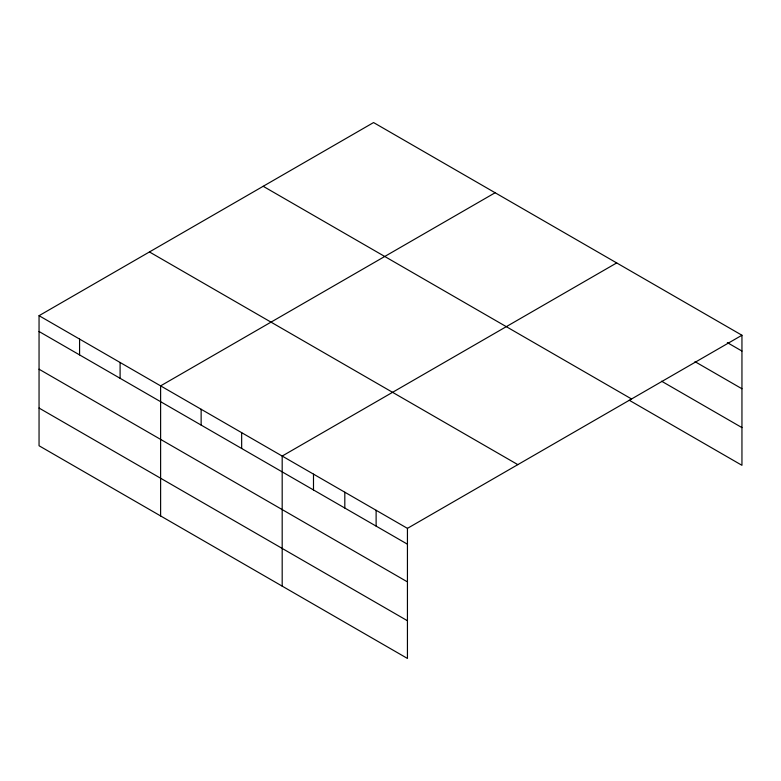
<?xml version="1.0" encoding="UTF-8"?>
<svg xmlns="http://www.w3.org/2000/svg" width="781" height="781" viewBox="0 0 781 781"><rect width="100%" height="100%" fill="white"/><g stroke="black" fill="none" stroke-linecap="round" stroke-linejoin="round"><path stroke-width="1.17" d="M407.438 581.894L407.438 528.366L39.05 315.69L39.05 445.756L407.438 658.442L407.438 581.894L39.05 369.208M629.222 400.233L741.95 465.31L741.95 335.244L373.562 122.558L39.05 315.69M495.134 192.741L160.613 385.873L160.613 515.948M616.697 262.924L282.185 456.055L282.185 586.131M407.438 528.366L741.95 335.244M727.336 342.625L741.95 351.06M694.983 361.652L741.95 388.762M661.585 381.206L741.95 427.607M263.177 186.288L631.556 398.974M149.444 251.951L517.823 464.636M39.05 331.505L407.438 544.191M39.05 408.053L407.438 620.739M376.12 510.296L376.12 526.111M344.811 492.215L344.811 508.04M313.493 474.135L313.493 489.96M241.661 432.664L241.661 448.489M201.137 409.264L201.137 425.089M120.098 362.472L120.098 378.297M79.574 339.081L79.574 354.906"/></g></svg>
